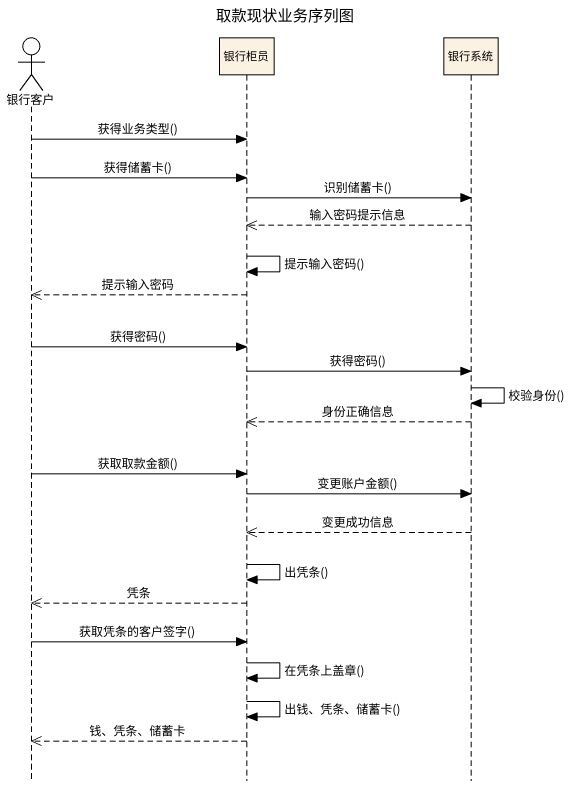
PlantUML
@startuml
title 取款现状业务序列图
hide footbox
actor 银行客户
participant 银行柜员
participant 银行系统

银行客户 -> 银行柜员 : 获得业务类型()
银行客户 -> 银行柜员 : 获得储蓄卡()
银行柜员 -> 银行系统 : 识别储蓄卡()
银行系统 -->> 银行柜员 : 输入密码提示信息
银行柜员 -> 银行柜员 : 提示输入密码()
银行柜员 -->> 银行客户 : 提示输入密码
银行客户 -> 银行柜员 : 获得密码()
银行柜员 -> 银行系统 : 获得密码()
银行系统 -> 银行系统 : 校验身份()
银行系统 -->> 银行柜员 : 身份正确信息
银行客户 -> 银行柜员 : 获取取款金额()
银行柜员 -> 银行系统 : 变更账户金额()
银行系统 -->> 银行柜员 : 变更成功信息
银行柜员 -> 银行柜员 : 出凭条()
银行柜员 -->> 银行客户 : 凭条
银行客户 -> 银行柜员 : 获取凭条的客户签字()
银行柜员 -> 银行柜员 : 在凭条上盖章()
银行柜员 -> 银行柜员 : 出钱、凭条、储蓄卡()
银行柜员 -->> 银行客户 : 钱、凭条、储蓄卡
@enduml
